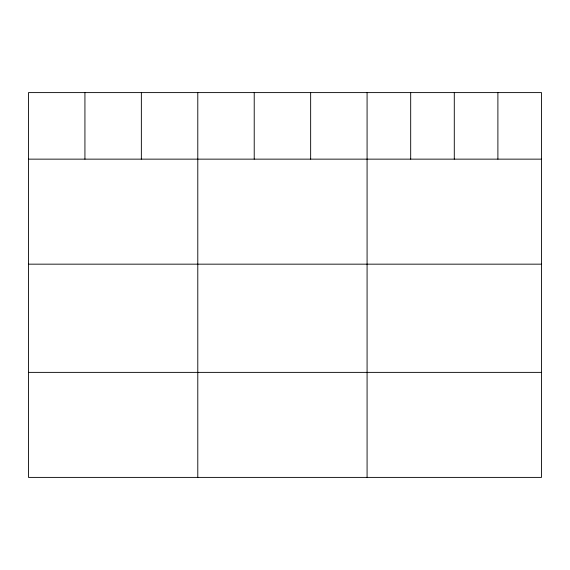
<?xml version="1.0" encoding="UTF-8"?>
<svg xmlns="http://www.w3.org/2000/svg" width="570" height="570" viewBox="0 0 570 570"><rect width="100%" height="100%" fill="white"/><g stroke="black" fill="none" stroke-linecap="round" stroke-linejoin="round"><path stroke-width="0.85" d="M541.5 159.144L541.5 477.396L28.5 477.396L28.5 92.604L541.5 92.604L541.5 159.144L28.5 159.144M28.5 264.166L541.5 264.166M28.5 372.374L541.5 372.374M497.895 92.604L497.895 159.144M454.29 92.604L454.29 159.144M410.685 92.604L410.685 159.144M367.08 92.604L367.08 477.396M310.65 92.604L310.65 159.144M254.22 92.604L254.22 159.144M197.79 92.604L197.79 477.396M141.36 92.604L141.36 159.144M84.93 92.604L84.93 159.144"/></g></svg>
